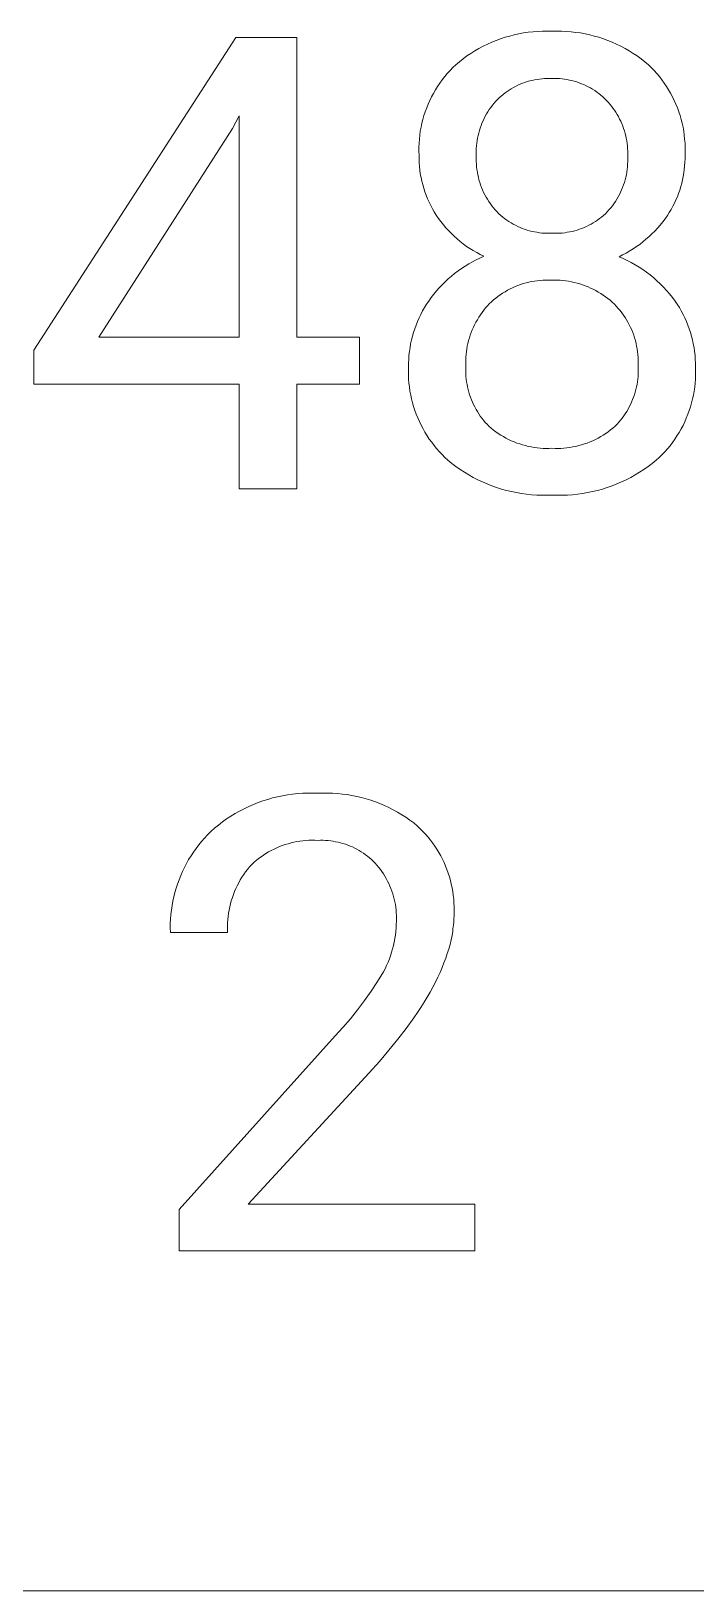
# Model space of a CAD drawing. Header units: millimetres. Extents: x 1287 to 5317, y -239 to 2577.
# Drawn here: x 4495.1 to 4551.3, y -13.8 to 118.1 of the extents above; entities that cross this region are included whole.
import ezdxf

# ---------------------------------------------------------------- set-up
doc = ezdxf.new("R2010")
doc.units = ezdxf.units.MM
doc.header["$MEASUREMENT"] = 0
doc.layers.add('Domyślny', color=7, linetype='Continuous', true_color=0x000000)

msp = doc.modelspace()

# ---------------------------------------------------------------- linework, layer by layer
at = {"layer": 'Domyślny', "color": 18, "lineweight": 15, "true_color": 0x000000}
for p, q in [((4495.35, 91.07), (4512.43, 117.52)), ((4512.43, 117.52), (4517.6, 117.52)), ((4517.6, 117.52), (4517.6, 92.17)), ((4534.45, 117.28), (4534.83, 117.42)), ((4534.83, 117.42), (4535.21, 117.54)), ((4535.21, 117.54), (4535.6, 117.65)), ((4535.6, 117.65), (4535.98, 117.75)), ((4535.98, 117.75), (4536.38, 117.84)), ((4536.38, 117.84), (4536.77, 117.91)), ((4536.77, 117.91), (4537.17, 117.97)), ((4537.17, 117.97), (4537.57, 118.01)), ((4537.57, 118.01), (4537.97, 118.04)), ((4537.97, 118.04), (4538.37, 118.06)), ((4538.37, 118.06), (4538.77, 118.06)), ((4538.77, 118.06), (4539.17, 118.05)), ((4539.17, 118.05), (4539.58, 118.06)), ((4539.58, 118.06), (4539.98, 118.05)), ((4539.98, 118.05), (4540.38, 118.04)), ((4540.38, 118.04), (4540.78, 118.01)), ((4540.78, 118.01), (4541.18, 117.96)), ((4541.18, 117.96), (4541.58, 117.91)), ((4541.58, 117.91), (4541.97, 117.84)), ((4541.97, 117.84), (4542.36, 117.75)), ((4542.36, 117.75), (4542.75, 117.65)), ((4542.75, 117.65), (4543.14, 117.54)), ((4543.14, 117.54), (4543.52, 117.41)), ((4543.52, 117.41), (4543.9, 117.28)), ((4531.98, 115.96), (4532.31, 116.18)), ((4532.31, 116.18), (4532.65, 116.39)), ((4532.65, 116.39), (4533, 116.6)), ((4533, 116.6), (4533.35, 116.79)), ((4533.35, 116.79), (4533.71, 116.96)), ((4533.71, 116.96), (4534.08, 117.13)), ((4534.08, 117.13), (4534.45, 117.28)), ((4543.9, 117.28), (4544.27, 117.12)), ((4544.27, 117.12), (4544.64, 116.96)), ((4544.64, 116.96), (4545, 116.78)), ((4545, 116.78), (4545.35, 116.59)), ((4545.35, 116.59), (4545.7, 116.39)), ((4545.7, 116.39), (4546.04, 116.18)), ((4546.04, 116.18), (4546.37, 115.96)), ((4530.55, 114.73), (4530.78, 114.98)), ((4530.78, 114.98), (4531.03, 115.21)), ((4531.03, 115.21), (4531.34, 115.47)), ((4531.34, 115.47), (4531.65, 115.72)), ((4531.65, 115.72), (4531.98, 115.96)), ((4546.37, 115.96), (4546.7, 115.72)), ((4546.7, 115.72), (4547.01, 115.47)), ((4547.01, 115.47), (4547.32, 115.21)), ((4547.32, 115.21), (4547.57, 114.98)), ((4547.57, 114.98), (4547.8, 114.73)), ((4529.5, 113.39), (4529.69, 113.67)), ((4529.69, 113.67), (4529.89, 113.95)), ((4529.89, 113.95), (4530.1, 114.22)), ((4530.1, 114.22), (4530.32, 114.48)), ((4530.32, 114.48), (4530.55, 114.73)), ((4536.29, 113.49), (4536.1, 113.39)), ((4536.49, 113.57), (4536.29, 113.49)), ((4536.68, 113.65), (4536.49, 113.57)), ((4536.88, 113.72), (4536.68, 113.65)), ((4537.08, 113.79), (4536.88, 113.72)), ((4537.29, 113.85), (4537.08, 113.79)), ((4537.49, 113.9), (4537.29, 113.85)), ((4537.7, 113.95), (4537.49, 113.9)), ((4537.91, 113.98), (4537.7, 113.95)), ((4538.12, 114.01), (4537.91, 113.98)), ((4538.33, 114.04), (4538.12, 114.01)), ((4538.54, 114.05), (4538.33, 114.04)), ((4538.75, 114.06), (4538.54, 114.05)), ((4538.96, 114.06), (4538.75, 114.06)), ((4539.17, 114.06), (4538.96, 114.06)), ((4539.39, 114.06), (4539.17, 114.06)), ((4539.6, 114.06), (4539.39, 114.06)), ((4539.81, 114.05), (4539.6, 114.06)), ((4540.02, 114.03), (4539.81, 114.05)), ((4540.23, 114), (4540.02, 114.03)), ((4540.44, 113.97), (4540.23, 114)), ((4540.65, 113.93), (4540.44, 113.97)), ((4540.86, 113.88), (4540.65, 113.93)), ((4541.06, 113.83), (4540.86, 113.88)), ((4541.26, 113.77), (4541.06, 113.83)), ((4541.47, 113.7), (4541.26, 113.77)), ((4541.66, 113.62), (4541.47, 113.7)), ((4541.86, 113.54), (4541.66, 113.62)), ((4542.05, 113.45), (4541.86, 113.54)), ((4542.24, 113.36), (4542.05, 113.45)), ((4547.8, 114.73), (4548.03, 114.48)), ((4548.03, 114.48), (4548.25, 114.22)), ((4548.25, 114.22), (4548.46, 113.95)), ((4548.46, 113.95), (4548.66, 113.67)), ((4548.66, 113.67), (4548.85, 113.39)), ((4528.7, 111.89), (4528.84, 112.2)), ((4528.84, 112.2), (4528.99, 112.5)), ((4528.99, 112.5), (4529.15, 112.8)), ((4529.15, 112.8), (4529.32, 113.1)), ((4529.32, 113.1), (4529.5, 113.39)), ((4534.41, 112.13), (4534.27, 111.96)), ((4534.56, 112.29), (4534.41, 112.13)), ((4534.71, 112.43), (4534.56, 112.29)), ((4534.87, 112.57), (4534.71, 112.43)), ((4535.03, 112.71), (4534.87, 112.57)), ((4535.2, 112.84), (4535.03, 112.71)), ((4535.37, 112.96), (4535.2, 112.84)), ((4535.55, 113.08), (4535.37, 112.96)), ((4535.73, 113.19), (4535.55, 113.08)), ((4535.91, 113.3), (4535.73, 113.19)), ((4536.1, 113.39), (4535.91, 113.3)), ((4542.43, 113.26), (4542.24, 113.36)), ((4542.61, 113.15), (4542.43, 113.26)), ((4542.79, 113.03), (4542.61, 113.15)), ((4542.96, 112.91), (4542.79, 113.03)), ((4543.13, 112.78), (4542.96, 112.91)), ((4543.3, 112.65), (4543.13, 112.78)), ((4543.46, 112.51), (4543.3, 112.65)), ((4543.61, 112.37), (4543.46, 112.51)), ((4543.76, 112.22), (4543.61, 112.37)), ((4543.91, 112.06), (4543.76, 112.22)), ((4548.85, 113.39), (4549.03, 113.1)), ((4549.03, 113.1), (4549.2, 112.81)), ((4549.2, 112.81), (4549.36, 112.51)), ((4549.36, 112.51), (4549.51, 112.2)), ((4549.51, 112.2), (4549.65, 111.89)), ((4512.73, 110.9), (4512.15, 109.83)), ((4512.73, 92.17), (4512.73, 110.9)), ((4528.26, 110.6), (4528.35, 110.93)), ((4528.35, 110.93), (4528.46, 111.25)), ((4528.46, 111.25), (4528.58, 111.57)), ((4528.58, 111.57), (4528.7, 111.89)), ((4533.53, 110.87), (4533.43, 110.67)), ((4533.64, 111.06), (4533.53, 110.87)), ((4533.75, 111.25), (4533.64, 111.06)), ((4533.87, 111.43), (4533.75, 111.25)), ((4534, 111.61), (4533.87, 111.43)), ((4534.13, 111.79), (4534, 111.61)), ((4534.27, 111.96), (4534.13, 111.79)), ((4544.06, 111.9), (4543.91, 112.06)), ((4544.19, 111.73), (4544.06, 111.9)), ((4544.32, 111.56), (4544.19, 111.73)), ((4544.45, 111.38), (4544.32, 111.56)), ((4544.57, 111.2), (4544.45, 111.38)), ((4544.68, 111.01), (4544.57, 111.2)), ((4544.79, 110.83), (4544.68, 111.01)), ((4544.89, 110.63), (4544.79, 110.83)), ((4549.65, 111.89), (4549.78, 111.57)), ((4549.78, 111.57), (4549.9, 111.25)), ((4549.9, 111.25), (4550, 110.93)), ((4550, 110.93), (4550.1, 110.6)), ((4512.15, 109.83), (4500.85, 92.17)), ((4527.99, 109.26), (4528.04, 109.6)), ((4528.04, 109.6), (4528.1, 109.94)), ((4528.1, 109.94), (4528.17, 110.27)), ((4528.17, 110.27), (4528.26, 110.6)), ((4533.03, 109.65), (4532.98, 109.44)), ((4533.1, 109.86), (4533.03, 109.65)), ((4533.17, 110.07), (4533.1, 109.86)), ((4533.25, 110.27), (4533.17, 110.07)), ((4533.34, 110.47), (4533.25, 110.27)), ((4533.43, 110.67), (4533.34, 110.47)), ((4544.98, 110.44), (4544.89, 110.63)), ((4545.07, 110.24), (4544.98, 110.44)), ((4545.15, 110.04), (4545.07, 110.24)), ((4545.23, 109.83), (4545.15, 110.04)), ((4545.29, 109.63), (4545.23, 109.83)), ((4545.35, 109.42), (4545.29, 109.63)), ((4550.1, 110.6), (4550.18, 110.27)), ((4550.18, 110.27), (4550.25, 109.94)), ((4550.25, 109.94), (4550.31, 109.6)), ((4550.31, 109.6), (4550.36, 109.26)), ((4527.92, 108.25), (4527.93, 108.59)), ((4527.92, 107.9), (4527.92, 108.25)), ((4527.93, 108.59), (4527.96, 108.93)), ((4527.96, 108.93), (4527.99, 109.26)), ((4532.79, 108.36), (4532.77, 108.14)), ((4532.81, 108.58), (4532.79, 108.36)), ((4532.84, 108.8), (4532.81, 108.58)), ((4532.88, 109.01), (4532.84, 108.8)), ((4532.92, 109.23), (4532.88, 109.01)), ((4532.98, 109.44), (4532.92, 109.23)), ((4545.41, 109.21), (4545.35, 109.42)), ((4545.45, 109), (4545.41, 109.21)), ((4545.49, 108.78), (4545.45, 109)), ((4545.53, 108.57), (4545.49, 108.78)), ((4545.55, 108.35), (4545.53, 108.57)), ((4545.57, 108.13), (4545.55, 108.35)), ((4550.36, 109.26), (4550.39, 108.93)), ((4550.39, 108.93), (4550.42, 108.59)), ((4550.42, 108.59), (4550.43, 108.25)), ((4550.43, 108.25), (4550.43, 107.9)), ((4527.93, 107.56), (4527.92, 107.9)), ((4527.93, 107.25), (4527.93, 107.56)), ((4527.94, 106.94), (4527.93, 107.25)), ((4527.97, 106.62), (4527.94, 106.94)), ((4532.77, 108.14), (4532.77, 107.92)), ((4532.77, 107.92), (4532.77, 107.7)), ((4532.77, 107.7), (4532.77, 107.48)), ((4532.77, 107.48), (4532.77, 107.26)), ((4532.77, 107.26), (4532.77, 107.03)), ((4532.77, 107.03), (4532.78, 106.81)), ((4545.58, 107.92), (4545.57, 108.13)), ((4545.57, 106.81), (4545.58, 107.04)), ((4545.58, 107.7), (4545.58, 107.92)), ((4545.58, 107.48), (4545.58, 107.7)), ((4545.58, 107.26), (4545.58, 107.48)), ((4545.58, 107.04), (4545.58, 107.26)), ((4550.41, 106.97), (4550.39, 106.67)), ((4550.42, 107.27), (4550.41, 106.97)), ((4550.43, 107.9), (4550.42, 107.56)), ((4550.42, 107.56), (4550.42, 107.27)), ((4528, 106.31), (4527.97, 106.62)), ((4528.04, 106), (4528, 106.31)), ((4528.1, 105.69), (4528.04, 106)), ((4528.17, 105.38), (4528.1, 105.69)), ((4532.78, 106.81), (4532.8, 106.59)), ((4532.8, 106.59), (4532.82, 106.36)), ((4532.82, 106.36), (4532.86, 106.14)), ((4532.86, 106.14), (4532.9, 105.92)), ((4532.9, 105.92), (4532.95, 105.7)), ((4532.95, 105.7), (4533, 105.48)), ((4545.35, 105.49), (4545.41, 105.7)), ((4545.41, 105.7), (4545.46, 105.92)), ((4545.46, 105.92), (4545.5, 106.14)), ((4545.5, 106.14), (4545.53, 106.37)), ((4545.53, 106.37), (4545.55, 106.59)), ((4545.55, 106.59), (4545.57, 106.81)), ((4550.27, 105.78), (4550.21, 105.49)), ((4550.32, 106.07), (4550.27, 105.78)), ((4550.36, 106.37), (4550.32, 106.07)), ((4550.39, 106.67), (4550.36, 106.37)), ((4528.24, 105.08), (4528.17, 105.38)), ((4528.33, 104.78), (4528.24, 105.08)), ((4528.43, 104.48), (4528.33, 104.78)), ((4528.54, 104.18), (4528.43, 104.48)), ((4533, 105.48), (4533.06, 105.27)), ((4533.06, 105.27), (4533.14, 105.06)), ((4533.14, 105.06), (4533.21, 104.85)), ((4533.21, 104.85), (4533.3, 104.64)), ((4533.3, 104.64), (4533.39, 104.43)), ((4533.39, 104.43), (4533.49, 104.23)), ((4533.49, 104.23), (4533.6, 104.03)), ((4544.76, 104.04), (4544.87, 104.24)), ((4544.87, 104.24), (4544.97, 104.44)), ((4544.97, 104.44), (4545.06, 104.64)), ((4545.06, 104.64), (4545.14, 104.85)), ((4545.14, 104.85), (4545.22, 105.06)), ((4545.22, 105.06), (4545.29, 105.27)), ((4545.29, 105.27), (4545.35, 105.49)), ((4549.88, 104.34), (4549.77, 104.06)), ((4549.97, 104.62), (4549.88, 104.34)), ((4550.06, 104.91), (4549.97, 104.62)), ((4550.14, 105.2), (4550.06, 104.91)), ((4550.21, 105.49), (4550.14, 105.2)), ((4528.65, 103.89), (4528.54, 104.18)), ((4528.78, 103.6), (4528.65, 103.89)), ((4528.92, 103.32), (4528.78, 103.6)), ((4529.07, 103.04), (4528.92, 103.32)), ((4529.22, 102.77), (4529.07, 103.04)), ((4533.6, 104.03), (4533.71, 103.84)), ((4533.71, 103.84), (4533.83, 103.65)), ((4533.83, 103.65), (4533.96, 103.47)), ((4533.96, 103.47), (4534.09, 103.29)), ((4534.09, 103.29), (4534.23, 103.11)), ((4534.23, 103.11), (4534.38, 102.94)), ((4534.38, 102.94), (4534.53, 102.77)), ((4543.84, 102.77), (4543.99, 102.94)), ((4543.99, 102.94), (4544.14, 103.11)), ((4544.14, 103.11), (4544.28, 103.29)), ((4544.28, 103.29), (4544.41, 103.47)), ((4544.41, 103.47), (4544.53, 103.65)), ((4544.53, 103.65), (4544.65, 103.84)), ((4544.65, 103.84), (4544.76, 104.04)), ((4549.25, 102.99), (4549.09, 102.73)), ((4549.39, 103.25), (4549.25, 102.99)), ((4549.52, 103.51), (4549.39, 103.25)), ((4549.65, 103.79), (4549.52, 103.51)), ((4549.77, 104.06), (4549.65, 103.79)), ((4529.39, 102.5), (4529.22, 102.77)), ((4529.58, 102.23), (4529.39, 102.5)), ((4529.78, 101.96), (4529.58, 102.23)), ((4529.99, 101.69), (4529.78, 101.96)), ((4530.21, 101.44), (4529.99, 101.69)), ((4534.53, 102.77), (4534.68, 102.62)), ((4534.68, 102.62), (4534.84, 102.48)), ((4534.84, 102.48), (4535.01, 102.34)), ((4535.01, 102.34), (4535.17, 102.21)), ((4535.17, 102.21), (4535.35, 102.09)), ((4535.35, 102.09), (4535.52, 101.97)), ((4535.52, 101.97), (4535.71, 101.85)), ((4535.71, 101.85), (4535.89, 101.75)), ((4535.89, 101.75), (4536.08, 101.65)), ((4536.08, 101.65), (4536.27, 101.55)), ((4541.9, 101.47), (4542.09, 101.55)), ((4542.09, 101.55), (4542.29, 101.65)), ((4542.29, 101.65), (4542.48, 101.75)), ((4542.48, 101.75), (4542.66, 101.85)), ((4542.66, 101.85), (4542.84, 101.97)), ((4542.84, 101.97), (4543.02, 102.09)), ((4543.02, 102.09), (4543.2, 102.21)), ((4543.2, 102.21), (4543.36, 102.34)), ((4543.36, 102.34), (4543.53, 102.48)), ((4543.53, 102.48), (4543.69, 102.62)), ((4543.69, 102.62), (4543.84, 102.77)), ((4548.32, 101.66), (4548.09, 101.41)), ((4548.53, 101.93), (4548.32, 101.66)), ((4548.74, 102.2), (4548.53, 101.93)), ((4548.93, 102.48), (4548.74, 102.2)), ((4549.09, 102.73), (4548.93, 102.48)), ((4530.43, 101.19), (4530.21, 101.44)), ((4530.67, 100.95), (4530.43, 101.19)), ((4530.91, 100.71), (4530.67, 100.95)), ((4531.16, 100.49), (4530.91, 100.71)), ((4531.42, 100.27), (4531.16, 100.49)), ((4531.68, 100.06), (4531.42, 100.27)), ((4536.27, 101.55), (4536.47, 101.46)), ((4536.47, 101.46), (4536.66, 101.38)), ((4536.66, 101.38), (4536.86, 101.31)), ((4536.86, 101.31), (4537.07, 101.24)), ((4537.07, 101.24), (4537.27, 101.18)), ((4537.27, 101.18), (4537.48, 101.13)), ((4537.48, 101.13), (4537.69, 101.09)), ((4537.69, 101.09), (4537.9, 101.05)), ((4537.9, 101.05), (4538.11, 101.02)), ((4538.11, 101.02), (4538.32, 100.99)), ((4538.32, 100.99), (4538.53, 100.98)), ((4538.53, 100.98), (4538.75, 100.97)), ((4538.75, 100.97), (4538.96, 100.97)), ((4538.96, 100.97), (4539.17, 100.97)), ((4539.17, 100.97), (4539.39, 100.97)), ((4539.39, 100.97), (4539.6, 100.97)), ((4539.6, 100.97), (4539.82, 100.98)), ((4539.82, 100.98), (4540.03, 100.99)), ((4540.03, 100.99), (4540.25, 101.02)), ((4540.25, 101.02), (4540.46, 101.05)), ((4540.46, 101.05), (4540.67, 101.09)), ((4540.67, 101.09), (4540.88, 101.13)), ((4540.88, 101.13), (4541.09, 101.18)), ((4541.09, 101.18), (4541.29, 101.24)), ((4541.29, 101.24), (4541.5, 101.31)), ((4541.5, 101.31), (4541.7, 101.38)), ((4541.7, 101.38), (4541.9, 101.47)), ((4546.86, 100.24), (4546.59, 100.03)), ((4547.12, 100.46), (4546.86, 100.24)), ((4547.37, 100.68), (4547.12, 100.46)), ((4547.62, 100.92), (4547.37, 100.68)), ((4547.86, 101.16), (4547.62, 100.92)), ((4548.09, 101.41), (4547.86, 101.16)), ((4531.95, 99.86), (4531.68, 100.06)), ((4532.23, 99.68), (4531.95, 99.86)), ((4532.52, 99.5), (4532.23, 99.68)), ((4532.81, 99.33), (4532.52, 99.5)), ((4533.1, 99.17), (4532.81, 99.33)), ((4533.08, 98.87), (4533.4, 99.02)), ((4533.4, 99.02), (4533.1, 99.17)), ((4545.14, 99.14), (4544.84, 98.99)), ((4544.84, 98.99), (4545.19, 98.84)), ((4545.44, 99.3), (4545.14, 99.14)), ((4545.74, 99.47), (4545.44, 99.3)), ((4546.03, 99.65), (4545.74, 99.47)), ((4546.31, 99.84), (4546.03, 99.65)), ((4546.59, 100.03), (4546.31, 99.84)), ((4530.94, 97.57), (4531.23, 97.79)), ((4531.23, 97.79), (4531.52, 98)), ((4531.52, 98), (4531.82, 98.19)), ((4531.82, 98.19), (4532.13, 98.38)), ((4532.13, 98.38), (4532.44, 98.55)), ((4532.44, 98.55), (4532.75, 98.72)), ((4532.75, 98.72), (4533.08, 98.87)), ((4545.19, 98.84), (4545.53, 98.67)), ((4545.53, 98.67), (4545.87, 98.5)), ((4545.87, 98.5), (4546.21, 98.31)), ((4546.21, 98.31), (4546.53, 98.11)), ((4546.53, 98.11), (4546.85, 97.9)), ((4546.85, 97.9), (4547.17, 97.68)), ((4547.17, 97.68), (4547.47, 97.45)), ((4529.4, 96.09), (4529.64, 96.36)), ((4529.64, 96.36), (4529.88, 96.62)), ((4529.88, 96.62), (4530.13, 96.87)), ((4530.13, 96.87), (4530.4, 97.12)), ((4530.4, 97.12), (4530.67, 97.35)), ((4530.67, 97.35), (4530.94, 97.57)), ((4535.84, 96.36), (4535.63, 96.26)), ((4536.07, 96.46), (4535.84, 96.36)), ((4536.29, 96.55), (4536.07, 96.46)), ((4536.51, 96.63), (4536.29, 96.55)), ((4536.74, 96.71), (4536.51, 96.63)), ((4536.98, 96.77), (4536.74, 96.71)), ((4537.21, 96.83), (4536.98, 96.77)), ((4537.44, 96.88), (4537.21, 96.83)), ((4537.68, 96.92), (4537.44, 96.88)), ((4537.92, 96.96), (4537.68, 96.92)), ((4538.16, 96.98), (4537.92, 96.96)), ((4538.4, 97), (4538.16, 96.98)), ((4538.64, 97.01), (4538.4, 97)), ((4538.88, 97.01), (4538.64, 97.01)), ((4539.12, 97), (4538.88, 97.01)), ((4539.36, 97.01), (4539.12, 97)), ((4539.61, 97), (4539.36, 97.01)), ((4539.85, 96.99), (4539.61, 97)), ((4540.1, 96.97), (4539.85, 96.99)), ((4540.34, 96.95), (4540.1, 96.97)), ((4540.58, 96.91), (4540.34, 96.95)), ((4540.82, 96.87), (4540.58, 96.91)), ((4541.06, 96.82), (4540.82, 96.87)), ((4541.29, 96.76), (4541.06, 96.82)), ((4541.53, 96.69), (4541.29, 96.76)), ((4541.76, 96.61), (4541.53, 96.69)), ((4541.99, 96.53), (4541.76, 96.61)), ((4542.22, 96.44), (4541.99, 96.53)), ((4542.44, 96.34), (4542.22, 96.44)), ((4542.66, 96.24), (4542.44, 96.34)), ((4547.47, 97.45), (4547.77, 97.21)), ((4547.77, 97.21), (4548.05, 96.95)), ((4548.05, 96.95), (4548.33, 96.69)), ((4548.33, 96.69), (4548.6, 96.42)), ((4548.6, 96.42), (4548.86, 96.14)), ((4528.39, 94.69), (4528.56, 94.97)), ((4528.56, 94.97), (4528.75, 95.24)), ((4528.75, 95.24), (4528.95, 95.53)), ((4528.95, 95.53), (4529.17, 95.82)), ((4529.17, 95.82), (4529.4, 96.09)), ((4533.87, 95), (4533.71, 94.83)), ((4534.05, 95.17), (4533.87, 95)), ((4534.23, 95.33), (4534.05, 95.17)), ((4534.41, 95.48), (4534.23, 95.33)), ((4534.6, 95.63), (4534.41, 95.48)), ((4534.8, 95.77), (4534.6, 95.63)), ((4535, 95.9), (4534.8, 95.77)), ((4535.21, 96.03), (4535, 95.9)), ((4535.41, 96.15), (4535.21, 96.03)), ((4535.63, 96.26), (4535.41, 96.15)), ((4542.88, 96.12), (4542.66, 96.24)), ((4543.09, 96), (4542.88, 96.12)), ((4543.3, 95.88), (4543.09, 96)), ((4543.5, 95.74), (4543.3, 95.88)), ((4543.7, 95.6), (4543.5, 95.74)), ((4543.9, 95.46), (4543.7, 95.6)), ((4544.09, 95.3), (4543.9, 95.46)), ((4544.27, 95.14), (4544.09, 95.3)), ((4544.45, 94.98), (4544.27, 95.14)), ((4544.61, 94.8), (4544.45, 94.98)), ((4548.86, 96.14), (4549.11, 95.85)), ((4549.11, 95.85), (4549.35, 95.55)), ((4549.35, 95.55), (4549.58, 95.24)), ((4549.58, 95.24), (4549.76, 94.97)), ((4549.76, 94.97), (4549.94, 94.69)), ((4527.8, 93.51), (4527.93, 93.81)), ((4527.93, 93.81), (4528.08, 94.11)), ((4528.08, 94.11), (4528.23, 94.4)), ((4528.23, 94.4), (4528.39, 94.69)), ((4532.86, 93.66), (4532.74, 93.46)), ((4532.99, 93.87), (4532.86, 93.66)), ((4533.12, 94.07), (4532.99, 93.87)), ((4533.26, 94.27), (4533.12, 94.07)), ((4533.4, 94.46), (4533.26, 94.27)), ((4533.55, 94.65), (4533.4, 94.46)), ((4533.71, 94.83), (4533.55, 94.65)), ((4544.77, 94.62), (4544.61, 94.8)), ((4544.93, 94.44), (4544.77, 94.62)), ((4545.07, 94.25), (4544.93, 94.44)), ((4545.21, 94.05), (4545.07, 94.25)), ((4545.35, 93.85), (4545.21, 94.05)), ((4545.47, 93.65), (4545.35, 93.85)), ((4545.59, 93.44), (4545.47, 93.65)), ((4549.94, 94.69), (4550.1, 94.41)), ((4550.1, 94.41), (4550.26, 94.11)), ((4550.26, 94.11), (4550.4, 93.82)), ((4550.4, 93.82), (4550.54, 93.52)), ((4527.37, 92.27), (4527.46, 92.58)), ((4527.46, 92.58), (4527.57, 92.9)), ((4527.57, 92.9), (4527.68, 93.21)), ((4527.68, 93.21), (4527.8, 93.51)), ((4532.26, 92.36), (4532.19, 92.13)), ((4532.34, 92.58), (4532.26, 92.36)), ((4532.43, 92.81), (4532.34, 92.58)), ((4532.53, 93.03), (4532.43, 92.81)), ((4532.63, 93.24), (4532.53, 93.03)), ((4532.74, 93.46), (4532.63, 93.24)), ((4545.7, 93.23), (4545.59, 93.44)), ((4545.81, 93.01), (4545.7, 93.23)), ((4545.91, 92.8), (4545.81, 93.01)), ((4546, 92.57), (4545.91, 92.8)), ((4546.08, 92.35), (4546, 92.57)), ((4546.15, 92.12), (4546.08, 92.35)), ((4550.54, 93.52), (4550.66, 93.21)), ((4550.66, 93.21), (4550.78, 92.9)), ((4550.78, 92.9), (4550.88, 92.59)), ((4550.88, 92.59), (4550.97, 92.27)), ((4495.35, 88.21), (4495.35, 91.07)), ((4500.85, 92.17), (4512.73, 92.17)), ((4517.6, 92.17), (4522.9, 92.17)), ((4522.9, 92.17), (4522.9, 88.21)), ((4527.12, 90.98), (4527.17, 91.3)), ((4527.17, 91.3), (4527.22, 91.63)), ((4527.22, 91.63), (4527.29, 91.95)), ((4527.29, 91.95), (4527.37, 92.27)), ((4531.97, 91.19), (4531.94, 90.95)), ((4532.01, 91.43), (4531.97, 91.19)), ((4532.06, 91.66), (4532.01, 91.43)), ((4532.12, 91.9), (4532.06, 91.66)), ((4532.19, 92.13), (4532.12, 91.9)), ((4546.22, 91.89), (4546.15, 92.12)), ((4546.28, 91.66), (4546.22, 91.89)), ((4546.33, 91.42), (4546.28, 91.66)), ((4546.37, 91.19), (4546.33, 91.42)), ((4546.41, 90.95), (4546.37, 91.19)), ((4550.97, 92.27), (4551.05, 91.95)), ((4551.05, 91.95), (4551.12, 91.63)), ((4551.12, 91.63), (4551.18, 91.3)), ((4551.18, 91.3), (4551.23, 90.98)), ((4527.04, 89.99), (4527.06, 90.32)), ((4527.04, 89.66), (4527.04, 89.99)), ((4527.06, 90.32), (4527.08, 90.65)), ((4527.08, 90.65), (4527.12, 90.98)), ((4531.89, 90.48), (4531.88, 90.24)), ((4531.88, 90.24), (4531.88, 90)), ((4531.88, 90), (4531.89, 89.75)), ((4531.89, 89.75), (4531.88, 89.53)), ((4531.91, 90.71), (4531.89, 90.48)), ((4531.94, 90.95), (4531.91, 90.71)), ((4546.44, 90.71), (4546.41, 90.95)), ((4546.45, 90.47), (4546.44, 90.71)), ((4546.46, 90.23), (4546.45, 90.47)), ((4546.47, 89.99), (4546.46, 90.23)), ((4546.46, 89.75), (4546.47, 89.99)), ((4546.47, 89.53), (4546.46, 89.75)), ((4551.23, 90.98), (4551.27, 90.65)), ((4551.27, 90.65), (4551.29, 90.32)), ((4551.29, 90.32), (4551.3, 89.99)), ((4551.3, 89.99), (4551.31, 89.66)), ((4527.03, 89.32), (4527.04, 89.66)), ((4527.04, 88.98), (4527.03, 89.32)), ((4527.05, 88.64), (4527.04, 88.98)), ((4527.08, 88.3), (4527.05, 88.64)), ((4531.88, 89.53), (4531.88, 89.31)), ((4531.88, 89.31), (4531.88, 89.08)), ((4531.88, 89.08), (4531.9, 88.86)), ((4531.9, 88.86), (4531.92, 88.63)), ((4531.92, 88.63), (4531.95, 88.41)), ((4531.95, 88.41), (4531.99, 88.19)), ((4546.36, 88.19), (4546.4, 88.41)), ((4546.4, 88.41), (4546.43, 88.63)), ((4546.43, 88.63), (4546.45, 88.86)), ((4546.45, 88.86), (4546.46, 89.08)), ((4546.46, 89.08), (4546.47, 89.31)), ((4546.47, 89.31), (4546.47, 89.53)), ((4551.3, 88.64), (4551.27, 88.3)), ((4551.31, 88.98), (4551.3, 88.64)), ((4551.31, 89.66), (4551.32, 89.32)), ((4551.32, 89.32), (4551.31, 88.98)), ((4512.73, 88.21), (4495.35, 88.21)), ((4512.73, 79.36), (4512.73, 88.21)), ((4522.9, 88.21), (4517.6, 88.21)), ((4517.6, 88.21), (4517.6, 79.36)), ((4527.12, 87.97), (4527.08, 88.3)), ((4527.16, 87.63), (4527.12, 87.97)), ((4527.23, 87.29), (4527.16, 87.63)), ((4527.3, 86.96), (4527.23, 87.29)), ((4531.99, 88.19), (4532.03, 87.97)), ((4532.03, 87.97), (4532.08, 87.75)), ((4532.08, 87.75), (4532.14, 87.53)), ((4532.14, 87.53), (4532.21, 87.32)), ((4532.21, 87.32), (4532.28, 87.1)), ((4532.28, 87.1), (4532.36, 86.89)), ((4545.99, 86.9), (4546.07, 87.11)), ((4546.07, 87.11), (4546.14, 87.32)), ((4546.14, 87.32), (4546.21, 87.54)), ((4546.21, 87.54), (4546.27, 87.75)), ((4546.27, 87.75), (4546.32, 87.97)), ((4546.32, 87.97), (4546.36, 88.19)), ((4551.13, 87.29), (4551.06, 86.96)), ((4551.19, 87.63), (4551.13, 87.29)), ((4551.24, 87.96), (4551.19, 87.63)), ((4551.27, 88.3), (4551.24, 87.96)), ((4527.38, 86.63), (4527.3, 86.96)), ((4527.47, 86.31), (4527.38, 86.63)), ((4527.58, 85.98), (4527.47, 86.31)), ((4527.7, 85.66), (4527.58, 85.98)), ((4532.36, 86.89), (4532.45, 86.69)), ((4532.45, 86.69), (4532.54, 86.48)), ((4532.54, 86.48), (4532.64, 86.28)), ((4532.64, 86.28), (4532.75, 86.08)), ((4532.75, 86.08), (4532.86, 85.89)), ((4532.86, 85.89), (4532.98, 85.7)), ((4545.37, 85.71), (4545.49, 85.9)), ((4545.49, 85.9), (4545.6, 86.09)), ((4545.6, 86.09), (4545.71, 86.29)), ((4545.71, 86.29), (4545.81, 86.49)), ((4545.81, 86.49), (4545.9, 86.69)), ((4545.9, 86.69), (4545.99, 86.9)), ((4550.78, 85.98), (4550.66, 85.66)), ((4550.88, 86.3), (4550.78, 85.98)), ((4550.98, 86.63), (4550.88, 86.3)), ((4551.06, 86.96), (4550.98, 86.63)), ((4527.82, 85.35), (4527.7, 85.66)), ((4527.96, 85.04), (4527.82, 85.35)), ((4528.11, 84.73), (4527.96, 85.04)), ((4528.27, 84.43), (4528.11, 84.73)), ((4528.43, 84.14), (4528.27, 84.43)), ((4532.98, 85.7), (4533.11, 85.51)), ((4533.11, 85.51), (4533.24, 85.33)), ((4533.24, 85.33), (4533.38, 85.16)), ((4533.38, 85.16), (4533.53, 84.98)), ((4533.53, 84.98), (4533.68, 84.82)), ((4533.68, 84.82), (4533.83, 84.66)), ((4533.83, 84.66), (4534.02, 84.49)), ((4534.02, 84.49), (4534.22, 84.33)), ((4544.13, 84.34), (4544.33, 84.5)), ((4544.33, 84.5), (4544.52, 84.67)), ((4544.52, 84.67), (4544.67, 84.83)), ((4544.67, 84.83), (4544.82, 85)), ((4544.82, 85), (4544.97, 85.17)), ((4544.97, 85.17), (4545.11, 85.34)), ((4545.11, 85.34), (4545.24, 85.52)), ((4545.24, 85.52), (4545.37, 85.71)), ((4550.09, 84.42), (4549.92, 84.12)), ((4550.25, 84.72), (4550.09, 84.42)), ((4550.4, 85.03), (4550.25, 84.72)), ((4550.53, 85.34), (4550.4, 85.03)), ((4550.66, 85.66), (4550.53, 85.34)), ((4528.61, 83.85), (4528.43, 84.14)), ((4528.8, 83.56), (4528.61, 83.85)), ((4529, 83.29), (4528.8, 83.56)), ((4529.21, 83.02), (4529, 83.29)), ((4534.22, 84.33), (4534.42, 84.18)), ((4534.42, 84.18), (4534.63, 84.04)), ((4534.63, 84.04), (4534.84, 83.9)), ((4534.84, 83.9), (4535.06, 83.77)), ((4535.06, 83.77), (4535.28, 83.65)), ((4535.28, 83.65), (4535.5, 83.53)), ((4535.5, 83.53), (4535.73, 83.42)), ((4535.73, 83.42), (4535.96, 83.32)), ((4535.96, 83.32), (4536.2, 83.23)), ((4536.2, 83.23), (4536.44, 83.15)), ((4536.44, 83.15), (4536.68, 83.07)), ((4541.67, 83.08), (4541.91, 83.15)), ((4541.91, 83.15), (4542.15, 83.23)), ((4542.15, 83.23), (4542.39, 83.33)), ((4542.39, 83.33), (4542.62, 83.43)), ((4542.62, 83.43), (4542.85, 83.54)), ((4542.85, 83.54), (4543.07, 83.65)), ((4543.07, 83.65), (4543.29, 83.77)), ((4543.29, 83.77), (4543.51, 83.91)), ((4543.51, 83.91), (4543.72, 84.04)), ((4543.72, 84.04), (4543.93, 84.19)), ((4543.93, 84.19), (4544.13, 84.34)), ((4549.35, 83.27), (4549.15, 83)), ((4549.55, 83.55), (4549.35, 83.27)), ((4549.74, 83.84), (4549.55, 83.55)), ((4549.92, 84.12), (4549.74, 83.84)), ((4529.42, 82.76), (4529.21, 83.02)), ((4529.65, 82.5), (4529.42, 82.76)), ((4529.88, 82.25), (4529.65, 82.5)), ((4530.12, 82.01), (4529.88, 82.25)), ((4530.37, 81.78), (4530.12, 82.01)), ((4530.71, 81.51), (4530.37, 81.78)), ((4536.68, 83.07), (4536.92, 83.01)), ((4536.92, 83.01), (4537.17, 82.95)), ((4537.17, 82.95), (4537.41, 82.9)), ((4537.41, 82.9), (4537.66, 82.86)), ((4537.66, 82.86), (4537.91, 82.82)), ((4537.91, 82.82), (4538.17, 82.8)), ((4538.17, 82.8), (4538.42, 82.78)), ((4538.42, 82.78), (4538.67, 82.78)), ((4538.67, 82.78), (4538.92, 82.78)), ((4538.92, 82.78), (4539.17, 82.79)), ((4539.17, 82.79), (4539.43, 82.78)), ((4539.43, 82.78), (4539.68, 82.78)), ((4539.68, 82.78), (4539.93, 82.78)), ((4539.93, 82.78), (4540.18, 82.8)), ((4540.18, 82.8), (4540.44, 82.82)), ((4540.44, 82.82), (4540.69, 82.86)), ((4540.69, 82.86), (4540.94, 82.9)), ((4540.94, 82.9), (4541.18, 82.95)), ((4541.18, 82.95), (4541.43, 83.01)), ((4541.43, 83.01), (4541.67, 83.08)), ((4548.23, 82), (4547.98, 81.77)), ((4548.47, 82.24), (4548.23, 82)), ((4548.7, 82.49), (4548.47, 82.24)), ((4548.93, 82.74), (4548.7, 82.49)), ((4549.15, 83), (4548.93, 82.74)), ((4531.05, 81.25), (4530.71, 81.51)), ((4531.4, 81), (4531.05, 81.25)), ((4531.77, 80.77), (4531.4, 81)), ((4532.14, 80.54), (4531.77, 80.77)), ((4532.51, 80.33), (4532.14, 80.54)), ((4546.21, 80.54), (4545.83, 80.33)), ((4546.58, 80.76), (4546.21, 80.54)), ((4546.94, 80.99), (4546.58, 80.76)), ((4547.3, 81.24), (4546.94, 80.99)), ((4547.64, 81.5), (4547.3, 81.24)), ((4547.98, 81.77), (4547.64, 81.5)), ((4517.6, 79.36), (4512.73, 79.36)), ((4532.9, 80.13), (4532.51, 80.33)), ((4533.29, 79.95), (4532.9, 80.13)), ((4533.68, 79.78), (4533.29, 79.95)), ((4534.09, 79.62), (4533.68, 79.78)), ((4534.49, 79.47), (4534.09, 79.62)), ((4534.91, 79.34), (4534.49, 79.47)), ((4535.32, 79.23), (4534.91, 79.34)), ((4535.74, 79.12), (4535.32, 79.23)), ((4543.02, 79.23), (4542.61, 79.13)), ((4543.44, 79.34), (4543.02, 79.23)), ((4543.85, 79.47), (4543.44, 79.34)), ((4544.26, 79.62), (4543.85, 79.47)), ((4544.66, 79.77), (4544.26, 79.62)), ((4545.06, 79.94), (4544.66, 79.77)), ((4545.45, 80.13), (4545.06, 79.94)), ((4545.83, 80.33), (4545.45, 80.13)), ((4536.16, 79.04), (4535.74, 79.12)), ((4536.59, 78.96), (4536.16, 79.04)), ((4537.02, 78.9), (4536.59, 78.96)), ((4537.45, 78.86), (4537.02, 78.9)), ((4537.88, 78.83), (4537.45, 78.86)), ((4538.31, 78.82), (4537.88, 78.83)), ((4538.74, 78.82), (4538.31, 78.82)), ((4539.17, 78.83), (4538.74, 78.82)), ((4539.61, 78.82), (4539.17, 78.83)), ((4540.04, 78.82), (4539.61, 78.82)), ((4540.47, 78.83), (4540.04, 78.82)), ((4540.9, 78.86), (4540.47, 78.83)), ((4541.33, 78.91), (4540.9, 78.86)), ((4541.76, 78.97), (4541.33, 78.91)), ((4542.18, 79.04), (4541.76, 78.97)), ((4542.61, 79.13), (4542.18, 79.04)), ((4513.93, 52.67), (4514.33, 52.83)), ((4514.33, 52.83), (4514.73, 52.97)), ((4514.73, 52.97), (4515.14, 53.1)), ((4515.14, 53.1), (4515.55, 53.22)), ((4515.55, 53.22), (4515.97, 53.32)), ((4515.97, 53.32), (4516.39, 53.41)), ((4516.39, 53.41), (4516.82, 53.49)), ((4516.82, 53.49), (4517.24, 53.54)), ((4517.24, 53.54), (4517.67, 53.59)), ((4517.67, 53.59), (4518.1, 53.62)), ((4518.1, 53.62), (4518.53, 53.63)), ((4518.53, 53.63), (4518.96, 53.63)), ((4518.96, 53.63), (4519.39, 53.62)), ((4519.39, 53.62), (4519.8, 53.63)), ((4519.8, 53.63), (4520.21, 53.63)), ((4520.21, 53.63), (4520.62, 53.62)), ((4520.62, 53.62), (4521.04, 53.6)), ((4521.04, 53.6), (4521.45, 53.55)), ((4521.45, 53.55), (4521.86, 53.5)), ((4521.86, 53.5), (4522.26, 53.43)), ((4522.26, 53.43), (4522.67, 53.35)), ((4522.67, 53.35), (4523.07, 53.25)), ((4523.07, 53.25), (4523.46, 53.15)), ((4523.46, 53.15), (4523.86, 53.02)), ((4523.86, 53.02), (4524.25, 52.89)), ((4524.25, 52.89), (4524.63, 52.74)), ((4511.31, 51.19), (4511.66, 51.44)), ((4511.66, 51.44), (4512.02, 51.68)), ((4512.02, 51.68), (4512.39, 51.9)), ((4512.39, 51.9), (4512.76, 52.11)), ((4512.76, 52.11), (4513.14, 52.31)), ((4513.14, 52.31), (4513.53, 52.5)), ((4513.53, 52.5), (4513.93, 52.67)), ((4524.63, 52.74), (4525.01, 52.58)), ((4525.01, 52.58), (4525.38, 52.4)), ((4525.38, 52.4), (4525.75, 52.21)), ((4525.75, 52.21), (4526.11, 52.01)), ((4526.11, 52.01), (4526.47, 51.8)), ((4526.47, 51.8), (4526.81, 51.58)), ((4526.81, 51.58), (4527.15, 51.34)), ((4510.05, 50.1), (4510.32, 50.37)), ((4510.32, 50.37), (4510.64, 50.65)), ((4510.64, 50.65), (4510.97, 50.93)), ((4510.97, 50.93), (4511.31, 51.19)), ((4527.15, 51.34), (4527.48, 51.1)), ((4527.48, 51.1), (4527.8, 50.84)), ((4527.8, 50.84), (4528.04, 50.62)), ((4528.04, 50.62), (4528.26, 50.39)), ((4528.26, 50.39), (4528.48, 50.16)), ((4528.48, 50.16), (4528.69, 49.91)), ((4508.86, 48.64), (4509.08, 48.95)), ((4509.08, 48.95), (4509.3, 49.25)), ((4509.3, 49.25), (4509.54, 49.54)), ((4509.54, 49.54), (4509.79, 49.82)), ((4509.79, 49.82), (4510.05, 50.1)), ((4515.67, 48.9), (4515.44, 48.78)), ((4515.9, 49), (4515.67, 48.9)), ((4516.13, 49.1), (4515.9, 49)), ((4516.37, 49.19), (4516.13, 49.1)), ((4516.61, 49.28), (4516.37, 49.19)), ((4516.86, 49.35), (4516.61, 49.28)), ((4517.11, 49.42), (4516.86, 49.35)), ((4517.35, 49.48), (4517.11, 49.42)), ((4517.61, 49.53), (4517.35, 49.48)), ((4517.86, 49.57), (4517.61, 49.53)), ((4518.11, 49.6), (4517.86, 49.57)), ((4518.37, 49.62), (4518.11, 49.6)), ((4518.62, 49.64), (4518.37, 49.62)), ((4518.88, 49.65), (4518.62, 49.64)), ((4519.13, 49.64), (4518.88, 49.65)), ((4519.39, 49.63), (4519.13, 49.64)), ((4519.6, 49.64), (4519.39, 49.63)), ((4519.82, 49.64), (4519.6, 49.64)), ((4520.03, 49.63), (4519.82, 49.64)), ((4520.24, 49.61), (4520.03, 49.63)), ((4520.46, 49.59), (4520.24, 49.61)), ((4520.67, 49.56), (4520.46, 49.59)), ((4520.88, 49.52), (4520.67, 49.56)), ((4521.09, 49.48), (4520.88, 49.52)), ((4521.3, 49.43), (4521.09, 49.48)), ((4521.5, 49.37), (4521.3, 49.43)), ((4521.7, 49.3), (4521.5, 49.37)), ((4521.91, 49.23), (4521.7, 49.3)), ((4522.1, 49.15), (4521.91, 49.23)), ((4522.3, 49.07), (4522.1, 49.15)), ((4522.49, 48.97), (4522.3, 49.07)), ((4522.68, 48.88), (4522.49, 48.97)), ((4522.87, 48.77), (4522.68, 48.88)), ((4528.69, 49.91), (4528.89, 49.66)), ((4528.89, 49.66), (4529.08, 49.41)), ((4529.08, 49.41), (4529.26, 49.15)), ((4529.26, 49.15), (4529.44, 48.88)), ((4529.44, 48.88), (4529.6, 48.6)), ((4508.09, 47.33), (4508.27, 47.67)), ((4508.27, 47.67), (4508.45, 48)), ((4508.45, 48), (4508.65, 48.32)), ((4508.65, 48.32), (4508.86, 48.64)), ((4513.78, 47.59), (4513.6, 47.39)), ((4513.97, 47.76), (4513.78, 47.59)), ((4514.16, 47.93), (4513.97, 47.76)), ((4514.36, 48.09), (4514.16, 47.93)), ((4514.57, 48.24), (4514.36, 48.09)), ((4514.78, 48.39), (4514.57, 48.24)), ((4514.99, 48.53), (4514.78, 48.39)), ((4515.21, 48.66), (4514.99, 48.53)), ((4515.44, 48.78), (4515.21, 48.66)), ((4523.05, 48.66), (4522.87, 48.77)), ((4523.23, 48.54), (4523.05, 48.66)), ((4523.4, 48.42), (4523.23, 48.54)), ((4523.57, 48.29), (4523.4, 48.42)), ((4523.74, 48.15), (4523.57, 48.29)), ((4523.9, 48.01), (4523.74, 48.15)), ((4524.06, 47.86), (4523.9, 48.01)), ((4524.21, 47.71), (4524.06, 47.86)), ((4524.36, 47.54), (4524.21, 47.71)), ((4524.51, 47.36), (4524.36, 47.54)), ((4529.6, 48.6), (4529.76, 48.32)), ((4529.76, 48.32), (4529.91, 48.04)), ((4529.91, 48.04), (4530.05, 47.75)), ((4530.05, 47.75), (4530.17, 47.46)), ((4507.51, 45.94), (4507.64, 46.3)), ((4507.64, 46.3), (4507.78, 46.65)), ((4507.78, 46.65), (4507.93, 46.99)), ((4507.93, 46.99), (4508.09, 47.33)), ((4512.82, 46.28), (4512.69, 46.04)), ((4512.96, 46.51), (4512.82, 46.28)), ((4513.11, 46.74), (4512.96, 46.51)), ((4513.26, 46.96), (4513.11, 46.74)), ((4513.43, 47.18), (4513.26, 46.96)), ((4513.6, 47.39), (4513.43, 47.18)), ((4524.66, 47.18), (4524.51, 47.36)), ((4524.79, 46.99), (4524.66, 47.18)), ((4524.92, 46.79), (4524.79, 46.99)), ((4525.05, 46.6), (4524.92, 46.79)), ((4525.16, 46.4), (4525.05, 46.6)), ((4525.27, 46.19), (4525.16, 46.4)), ((4525.38, 45.98), (4525.27, 46.19)), ((4530.17, 47.46), (4530.29, 47.16)), ((4530.29, 47.16), (4530.4, 46.86)), ((4530.4, 46.86), (4530.5, 46.55)), ((4530.5, 46.55), (4530.58, 46.24)), ((4530.58, 46.24), (4530.66, 45.93)), ((4507.11, 44.48), (4507.19, 44.85)), ((4507.19, 44.85), (4507.29, 45.22)), ((4507.29, 45.22), (4507.39, 45.58)), ((4507.39, 45.58), (4507.51, 45.94)), ((4512.24, 45.05), (4512.15, 44.79)), ((4512.34, 45.3), (4512.24, 45.05)), ((4512.44, 45.55), (4512.34, 45.3)), ((4512.56, 45.8), (4512.44, 45.55)), ((4512.69, 46.04), (4512.56, 45.8)), ((4525.47, 45.77), (4525.38, 45.98)), ((4525.56, 45.55), (4525.47, 45.77)), ((4525.64, 45.33), (4525.56, 45.55)), ((4525.71, 45.11), (4525.64, 45.33)), ((4525.78, 44.89), (4525.71, 45.11)), ((4525.84, 44.66), (4525.78, 44.89)), ((4530.66, 45.93), (4530.72, 45.62)), ((4530.72, 45.62), (4530.78, 45.31)), ((4530.78, 45.31), (4530.83, 44.99)), ((4530.83, 44.99), (4530.86, 44.67)), ((4506.95, 43.36), (4506.99, 43.73)), ((4506.99, 43.73), (4507.05, 44.11)), ((4507.05, 44.11), (4507.11, 44.48)), ((4511.87, 43.74), (4511.83, 43.47)), ((4511.93, 44.01), (4511.87, 43.74)), ((4511.99, 44.27), (4511.93, 44.01)), ((4512.06, 44.53), (4511.99, 44.27)), ((4512.15, 44.79), (4512.06, 44.53)), ((4525.89, 44.44), (4525.84, 44.66)), ((4525.93, 44.21), (4525.89, 44.44)), ((4525.97, 43.98), (4525.93, 44.21)), ((4525.99, 43.74), (4525.97, 43.98)), ((4526.01, 43.51), (4525.99, 43.74)), ((4530.86, 44.67), (4530.88, 44.35)), ((4530.88, 44.35), (4530.9, 44.03)), ((4530.9, 43.71), (4530.89, 43.39)), ((4530.9, 44.03), (4530.9, 43.71)), ((4506.9, 42.6), (4506.92, 42.98)), ((4506.9, 42.23), (4506.9, 42.6)), ((4506.91, 41.85), (4506.9, 42.23)), ((4506.92, 42.98), (4506.95, 43.36)), ((4511.75, 42.66), (4511.74, 42.39)), ((4511.74, 42.39), (4511.74, 42.12)), ((4511.77, 42.93), (4511.75, 42.66)), ((4511.79, 43.2), (4511.77, 42.93)), ((4511.83, 43.47), (4511.79, 43.2)), ((4525.97, 41.92), (4526, 42.22)), ((4526, 42.22), (4526.01, 42.52)), ((4526.02, 43.28), (4526.01, 43.51)), ((4526.01, 42.52), (4526.02, 42.81)), ((4526.02, 43.05), (4526.02, 43.28)), ((4526.02, 42.81), (4526.02, 43.05)), ((4530.83, 42.32), (4530.8, 42.14)), ((4530.85, 42.5), (4530.83, 42.32)), ((4530.86, 42.68), (4530.85, 42.5)), ((4530.87, 42.86), (4530.86, 42.68)), ((4530.88, 43.04), (4530.87, 42.86)), ((4530.89, 43.21), (4530.88, 43.04)), ((4530.89, 43.39), (4530.89, 43.21)), ((4511.75, 41.85), (4506.91, 41.85)), ((4511.74, 42.12), (4511.75, 41.85)), ((4525.77, 40.74), (4525.84, 41.03)), ((4525.84, 41.03), (4525.89, 41.33)), ((4525.89, 41.33), (4525.94, 41.62)), ((4525.94, 41.62), (4525.97, 41.92)), ((4530.64, 41.21), (4530.55, 40.83)), ((4530.72, 41.58), (4530.64, 41.21)), ((4530.78, 41.95), (4530.72, 41.58)), ((4530.8, 42.14), (4530.78, 41.95)), ((4525.31, 39.33), (4525.42, 39.6)), ((4525.42, 39.6), (4525.52, 39.88)), ((4525.52, 39.88), (4525.61, 40.17)), ((4525.61, 40.17), (4525.7, 40.45)), ((4525.7, 40.45), (4525.77, 40.74)), ((4530.19, 39.67), (4530.04, 39.27)), ((4530.32, 40.06), (4530.19, 39.67)), ((4530.44, 40.44), (4530.32, 40.06)), ((4530.55, 40.83), (4530.44, 40.44)), ((4524.41, 37.69), (4524.92, 38.52)), ((4524.92, 38.52), (4525.06, 38.78)), ((4525.06, 38.78), (4525.19, 39.05)), ((4525.19, 39.05), (4525.31, 39.33)), ((4529.71, 38.46), (4529.52, 38.05)), ((4529.88, 38.87), (4529.71, 38.46)), ((4530.04, 39.27), (4529.88, 38.87)), ((4523.88, 36.88), (4524.41, 37.69)), ((4529.1, 37.22), (4528.87, 36.8)), ((4529.31, 37.64), (4529.1, 37.22)), ((4529.52, 38.05), (4529.31, 37.64)), ((4522.74, 35.31), (4523.32, 36.09)), ((4523.32, 36.09), (4523.88, 36.88)), ((4528.36, 35.95), (4528.09, 35.51)), ((4528.62, 36.38), (4528.36, 35.95)), ((4528.87, 36.8), (4528.62, 36.38)), ((4521.5, 33.82), (4522.13, 34.55)), ((4522.13, 34.55), (4522.74, 35.31)), ((4527.5, 34.63), (4526.85, 33.73)), ((4527.8, 35.07), (4527.5, 34.63)), ((4528.09, 35.51), (4527.8, 35.07)), ((4507.65, 18.42), (4520.85, 33.1)), ((4520.85, 33.1), (4521.5, 33.82)), ((4526.85, 33.73), (4526.15, 32.82)), ((4525.39, 31.88), (4524.58, 30.94)), ((4526.15, 32.82), (4525.39, 31.88)), ((4524.58, 30.94), (4523.71, 29.97)), ((4523.71, 29.97), (4513.48, 18.88)), ((4513.48, 18.88), (4532.65, 18.88)), ((4532.65, 18.88), (4532.65, 14.93)), ((4507.65, 14.93), (4507.65, 18.42)), ((4532.65, 14.93), (4507.65, 14.93)), ((3793.96, -13.83), (5317.01, -13.83))]:
    msp.add_line(p, q, dxfattribs=at)

doc.saveas('drawing.dxf')
